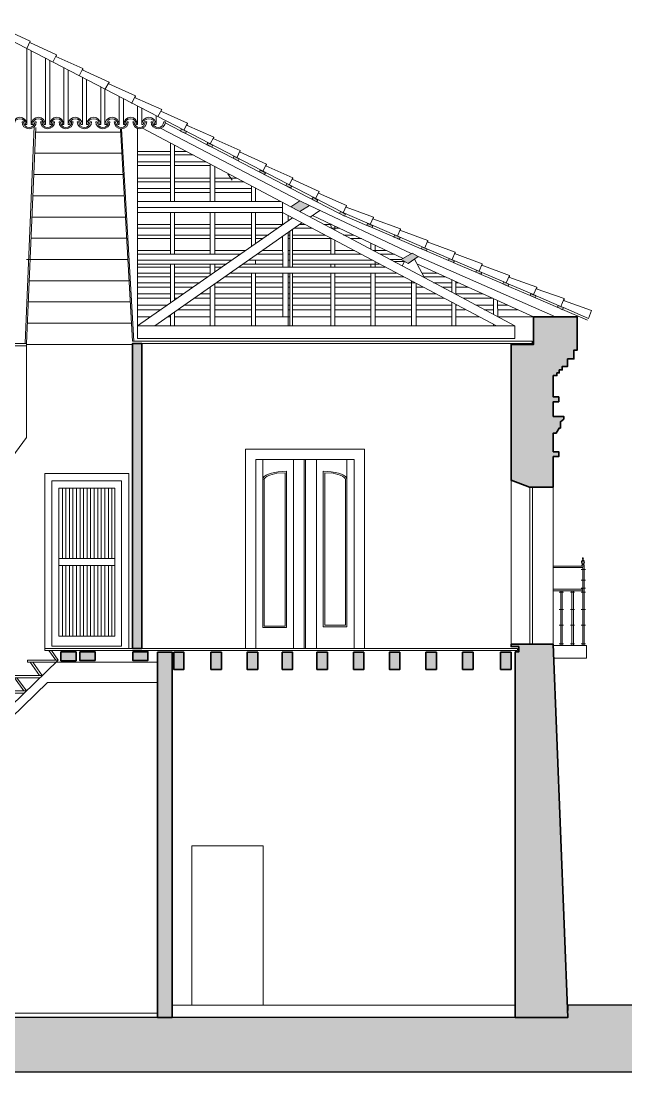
# Model space of a CAD drawing. Header units: millimetres. Extents: x 3253 to 31815, y -1228 to 14413.
# Drawn here: x 23883 to 31815, y -249 to 13386 of the extents above; entities that cross this region are included whole.
import ezdxf

# ---------------------------------------------------------------- set-up
doc = ezdxf.new("R2010")
doc.units = ezdxf.units.MM
for name, color, linetype, lineweight in [('A-ALV-___-___-EXI', 250, 'Continuous', 35), ('A-BAS-___-___-EXI', 250, 'Continuous', 25), ('A-COB-___-___-EXI', 250, 'Continuous', 13), ('A-ESC-___-___-EXI', 250, 'Continuous', 25), ('A-PIS-___-___-EXI', 250, 'Continuous', 25), ('A-POR-___-___-EXI', 250, 'Continuous', 25)]:
    doc.layers.add(name, color=color, linetype=linetype, lineweight=lineweight)

msp = doc.modelspace()

# ---------------------------------------------------------------- hatches: boundary and pattern name
at = {"layer": 'A-ALV-___-___-EXI'}
h = msp.add_hatch(color=11, dxfattribs=at)
h.paths.add_polyline_path([(25847, 460), (25847, 5196), (25657, 5196), (25657, 460)])
h.paths.add_polyline_path([(30984, 460), (30794, 5301), (30245, 5301), (30245, 5270), (30346, 5270), (30346, 5200), (30300, 5200), (30300, 460)])
h.paths.add_polyline_path([(5268, 2766), (5419, 2766), (5419, 2836), (5660, 2882), (5660, 5064), (5334, 5064), (5334, 5192), (5408, 5192), (5408, 6032), (5268, 6032)])
h.paths.add_polyline_path([(15596, 3131), (15849, 3131), (15849, 3267), (15814, 3267), (15814, 5103), (15635, 5103), (15635, 3267), (15596, 3267)])
h.paths.add_polyline_path([(15476, 5188), (15639, 5188), (15639, 9388), (15476, 9388), (15476, 6334)])
h.paths.add_polyline_path([(20399, 5196), (20648, 5196), (20648, 9384), (20399, 9384), (20399, 6334)])
h.paths.add_polyline_path([(25330, 5247), (25454, 5247), (25454, 9202), (25330, 9202), (25330, 6334)])
h.paths.add_polyline_path([(10988, 7226), (10988, 9443), (10848, 9443), (10848, 7226)])
h.paths.add_polyline_path([(30794, 7339), (30794, 7736), (30864, 7736), (30864, 7798), (30794, 7798), (30794, 8039), (30833, 8039), (30868, 8105), (30887, 8105), (30887, 8187), (30930, 8222), (30930, 8257), (30794, 8257), (30794, 8447), (30864, 8447), (30864, 8510), (30794, 8510), (30794, 8786), (30840, 8786), (30840, 8821), (30872, 8821), (30872, 8859), (30910, 8859), (30910, 8906), (30980, 8906), (30980, 9003), (31062, 9003), (31062, 9116), (31105, 9116), (31105, 9548), (30537, 9548), (30537, 9190), (30245, 9190), (30245, 7428), (30486, 7339)])
h.paths.add_polyline_path([(5478, 7339), (5839, 7440), (5839, 9015), (5540, 9015), (5540, 9544), (5068, 9544), (5027, 9532), (5023, 9544), (4960, 9544), (4960, 9116), (5003, 9116), (5003, 9003), (5085, 9003), (5085, 8906), (5151, 8906), (5151, 8859), (5190, 8859), (5190, 8821), (5225, 8821), (5225, 8786), (5268, 8786), (5268, 8509), (5202, 8509), (5202, 8447), (5268, 8447), (5268, 8257), (5132, 8257), (5132, 8222), (5174, 8187), (5174, 8105), (5198, 8105), (5233, 8039), (5268, 8039), (5268, 7798), (5202, 7798), (5202, 7736), (5268, 7736), (5268, 7339)])
h.paths.add_polyline_path([(23242, 9412), (23354, 9412), (23354, 11986), (23187, 11986), (23187, 9493), (23242, 9493)])
h.paths.add_polyline_path([(6897, 9591), (7033, 9591), (7029, 10228), (6948, 10186), (6897, 10298), (6897, 10186)])
h.paths.add_polyline_path([(7484, 9591), (7531, 9591), (7531, 10193), (7484, 10193)])
h.paths.add_polyline_path([(8188, 9591), (8188, 10711), (8072, 10711), (8072, 9591)])
h.paths.add_polyline_path([(11513, 11294), (11513, 12705), (11385, 12705), (11385, 11294)])
h.paths.add_polyline_path([(10245, 11298), (10385, 11298), (10385, 12037), (10245, 12037)])
at = {"layer": 'A-BAS-___-___-EXI', "true_color": 0xcb9898}
msp.add_hatch(color=253, dxfattribs=at).paths.add_polyline_path([(31815, -249), (31815, 619), (30981, 619), (30981, 549), (30984, 460), (5268, 460), (5268, 331), (3253, 331), (3253, -249), (24675, -249)])
at = {"layer": 'A-COB-___-___-EXI', "true_color": 0xc19a82}
h = msp.add_hatch(color=33, dxfattribs=at)
h.paths.add_polyline_path([(20037, 1377), (20111, 1377), (20111, 1502), (20037, 1502)])
h.paths.add_polyline_path([(20776, 1502), (20916, 1502), (20916, 1681), (20776, 1681)])
h.paths.add_polyline_path([(20037, 1517), (20111, 1517), (20111, 1642), (20037, 1642)])
h.paths.add_polyline_path([(15565, 4208), (15565, 4489), (15223, 4489), (15223, 4208)])
h.paths.add_polyline_path([(14756, 4811), (14982, 4811), (14982, 5002), (14756, 5002)])
h.paths.add_polyline_path([(13769, 4815), (13769, 5006), (13547, 5006), (13547, 4815)])
h.paths.add_polyline_path([(11754, 4815), (11976, 4815), (11976, 5006), (11754, 5006)])
h.paths.add_polyline_path([(14134, 4815), (14356, 4815), (14356, 5006), (14134, 5006)])
h.paths.add_polyline_path([(12975, 4815), (13197, 4815), (13197, 5006), (12975, 5006)])
h.paths.add_polyline_path([(12357, 4815), (12579, 4815), (12579, 5006), (12357, 5006)])
h.paths.add_polyline_path([(15569, 4815), (15569, 5006), (15347, 5006), (15347, 4815)])
h.paths.add_polyline_path([(27725, 4975), (27862, 4975), (27862, 5196), (27725, 5196)])
h.paths.add_polyline_path([(30245, 4975), (30245, 5196), (30109, 5196), (30109, 4975)])
h.paths.add_polyline_path([(29615, 4975), (29752, 4975), (29752, 5196), (29615, 5196)])
h.paths.add_polyline_path([(29141, 4975), (29277, 4975), (29277, 5196), (29141, 5196)])
h.paths.add_polyline_path([(28667, 4975), (28803, 4975), (28803, 5196), (28667, 5196)])
h.paths.add_polyline_path([(28200, 4975), (28336, 4975), (28336, 5196), (28200, 5196)])
h.paths.add_polyline_path([(25999, 4975), (25999, 5196), (25867, 5196), (25867, 4975)])
h.paths.add_polyline_path([(27274, 4975), (27410, 4975), (27410, 5196), (27274, 5196)])
h.paths.add_polyline_path([(26819, 4975), (26956, 4975), (26956, 5196), (26819, 5196)])
h.paths.add_polyline_path([(26349, 4975), (26485, 4975), (26485, 5196), (26349, 5196)])
h.paths.add_polyline_path([(24401, 5087), (24599, 5087), (24599, 5200), (24401, 5200)])
h.paths.add_polyline_path([(25532, 5091), (25532, 5204), (25334, 5204), (25334, 5091)])
h.paths.add_polyline_path([(24675, 5091), (24844, 5091), (24844, 5204), (24646, 5204), (24646, 5091)])
h.paths.add_polyline_path([(23176, 9237), (23428, 9237), (23428, 9377), (23176, 9377)])
h.paths.add_polyline_path([(15200, 9299), (15200, 9388), (15114, 9388), (15114, 9299)])
h.paths.add_polyline_path([(12878, 9299), (12878, 9388), (12792, 9388), (12792, 9299)])
h.paths.add_polyline_path([(13255, 9299), (13337, 9299), (13337, 9388), (13255, 9388)])
h.paths.add_polyline_path([(13706, 9299), (13792, 9299), (13792, 9388), (13706, 9388)])
h.paths.add_polyline_path([(12384, 9299), (12384, 9388), (12299, 9388), (12299, 9299)])
h.paths.add_polyline_path([(11929, 9299), (11929, 9388), (11848, 9388), (11848, 9299)])
h.paths.add_polyline_path([(14745, 9299), (14745, 9388), (14663, 9388), (14663, 9299)])
h.paths.add_polyline_path([(11466, 9299), (11466, 9388), (11385, 9388), (11385, 9299)])
h.paths.add_polyline_path([(14286, 9299), (14286, 9388), (14200, 9388), (14200, 9299)])
h.paths.add_polyline_path([(8060, 9334), (8188, 9334), (8188, 9482), (8060, 9482)])
h.paths.add_polyline_path([(5828, 9334), (5828, 9478), (5633, 9478), (5633, 9334)])
h.paths.add_polyline_path([(6380, 9334), (6574, 9334), (6574, 9478), (6380, 9478)])
h.paths.add_polyline_path([(10016, 9334), (10016, 9435), (9821, 9435), (9821, 9334)])
h.paths.add_polyline_path([(7344, 9334), (7539, 9334), (7539, 9478), (7344, 9478)])
h.paths.add_polyline_path([(9195, 9334), (9195, 9435), (9001, 9435), (9001, 9334)])
h.paths.add_polyline_path([(10366, 9338), (10366, 9443), (10241, 9443), (10241, 9338)])
h.paths.add_polyline_path([(5027, 9532), (5097, 9552), (5089, 9575), (5019, 9556)])
h.paths.add_polyline_path([(5392, 9633), (5458, 9665), (5447, 9692), (5380, 9661)])
h.paths.add_polyline_path([(30914, 9641), (30926, 9668), (30856, 9696), (30848, 9672)])
h.paths.add_polyline_path([(30560, 9793), (30572, 9820), (30502, 9847), (30494, 9824)])
h.paths.add_polyline_path([(5738, 9804), (5804, 9836), (5793, 9863), (5727, 9828)])
h.paths.add_polyline_path([(30207, 9948), (30218, 9972), (30152, 10003), (30140, 9976)])
h.paths.add_polyline_path([(6084, 9972), (6150, 10003), (6139, 10030), (6073, 9995)])
h.paths.add_polyline_path([(29853, 10100), (29864, 10123), (29798, 10155), (29787, 10127)])
h.paths.add_polyline_path([(6430, 10139), (6497, 10174), (6485, 10197), (6419, 10166)])
h.paths.add_polyline_path([(6948, 10186), (7029, 10228), (6975, 10337), (6897, 10298)])
h.paths.add_polyline_path([(28908, 10240), (29040, 10333), (28962, 10376), (28818, 10291)])
h.paths.add_polyline_path([(29499, 10252), (29510, 10275), (29444, 10306), (29433, 10279)])
h.paths.add_polyline_path([(29149, 10403), (29157, 10427), (29090, 10458), (29079, 10431), (29116, 10416)])
h.paths.add_polyline_path([(7103, 10477), (7165, 10512), (7154, 10536), (7088, 10504)])
h.paths.add_polyline_path([(28795, 10555), (28807, 10578), (28737, 10610), (28725, 10582)])
h.paths.add_polyline_path([(7418, 10644), (7484, 10676), (7469, 10703), (7406, 10668)])
h.paths.add_polyline_path([(28441, 10707), (28453, 10730), (28383, 10761), (28375, 10734)])
h.paths.add_polyline_path([(8188, 10711), (8188, 10839), (8072, 10839), (8072, 10711)])
h.paths.add_polyline_path([(7756, 10823), (7823, 10858), (7811, 10882), (7745, 10847)])
h.paths.add_polyline_path([(8196, 10843), (8289, 10891), (8235, 10998), (8138, 10952)])
h.paths.add_polyline_path([(28083, 10854), (28095, 10882), (28033, 10913), (28017, 10889)])
h.paths.add_polyline_path([(27504, 10913), (27628, 10994), (27504, 11053), (27386, 10976)])
h.paths.add_polyline_path([(8099, 11002), (8165, 11037), (8149, 11061), (8087, 11026)])
h.paths.add_polyline_path([(27725, 11041), (27737, 11064), (27675, 11099), (27659, 11076)])
h.paths.add_polyline_path([(8437, 11189), (8499, 11228), (8484, 11251), (8421, 11212)])
h.paths.add_polyline_path([(27383, 11220), (27399, 11243), (27333, 11278), (27321, 11251)])
h.paths.add_polyline_path([(12128, 11317), (12128, 11426), (12019, 11426), (12019, 11317)])
h.paths.add_polyline_path([(14838, 11317), (14838, 11426), (14725, 11426), (14725, 11317)])
h.paths.add_polyline_path([(8768, 11383), (8830, 11418), (8818, 11446), (8752, 11407)])
h.paths.add_polyline_path([(27045, 11395), (27057, 11418), (26990, 11453), (26979, 11430)])
h.paths.add_polyline_path([(26703, 11574), (26714, 11597), (26648, 11632), (26637, 11605)])
h.paths.add_polyline_path([(9098, 11578), (9164, 11613), (9149, 11636), (9086, 11601)])
h.paths.add_polyline_path([(26361, 11749), (26372, 11776), (26310, 11807), (26294, 11784)])
h.paths.add_polyline_path([(9433, 11768), (9495, 11807), (9483, 11831), (9417, 11792)])
h.paths.add_polyline_path([(10025, 11895), (10121, 11947), (10063, 12056), (9969, 12006)])
h.paths.add_polyline_path([(26018, 11928), (26034, 11951), (25968, 11986), (25952, 11959)])
h.paths.add_polyline_path([(9763, 11963), (9829, 11998), (9814, 12021), (9751, 11986)])
h.paths.add_polyline_path([(10098, 12157), (10160, 12192), (10148, 12219), (10082, 12181)])
h.paths.add_polyline_path([(10417, 12363), (10479, 12406), (10463, 12429), (10401, 12387)])
h.paths.add_polyline_path([(10739, 12573), (10801, 12612), (10786, 12636), (10724, 12597)])
h.paths.add_polyline_path([(11062, 12787), (11124, 12826), (11109, 12849), (11046, 12811)])
h.paths.add_polyline_path([(11381, 12997), (11443, 13036), (11428, 13059), (11369, 13021)])

# ---------------------------------------------------------------- linework, layer by layer
at = {"layer": 'A-ALV-___-___-EXI', "color": 18, "lineweight": 9}
msp.add_line((30518, 9233), (30518, 9202), dxfattribs=at)
at = {"layer": 'A-ALV-___-___-EXI'}
for points in [[(30486, 7339), (30794, 7339), (30794, 7736), (30864, 7736), (30864, 7798), (30794, 7798), (30794, 8039), (30833, 8039), (30868, 8105), (30887, 8105), (30887, 8187), (30930, 8222), (30930, 8257), (30794, 8257), (30794, 8447), (30864, 8447), (30864, 8510), (30794, 8510), (30794, 8786), (30840, 8786), (30840, 8821), (30872, 8821), (30872, 8859), (30910, 8859), (30910, 8906), (30980, 8906), (30980, 9003), (31062, 9003), (31062, 9116), (31105, 9116), (31105, 9548), (30537, 9548), (30537, 9190), (30245, 9190), (30245, 7428)], [(25330, 5247), (25454, 5247), (25454, 9202), (25330, 9202)], [(24401, 5200), (24401, 5087), (24599, 5087), (24599, 5200)], [(24646, 5204), (24646, 5091), (24844, 5091), (24844, 5204)], [(25334, 5204), (25334, 5091), (25532, 5091), (25532, 5204)], [(25657, 5196), (25657, 460), (25847, 460), (25847, 5196)], [(25867, 5196), (25867, 4975), (25999, 4975), (25999, 5196)], [(26349, 5196), (26349, 4975), (26485, 4975), (26485, 5196)], [(26956, 5196), (26819, 5196), (26819, 4975), (26956, 4975)], [(27274, 5196), (27274, 4975), (27410, 4975), (27410, 5196)], [(27862, 4975), (27862, 5196), (27725, 5196), (27725, 4975)], [(28336, 5196), (28200, 5196), (28200, 4975), (28336, 4975)], [(28803, 5196), (28667, 5196), (28667, 4975), (28803, 4975)], [(29277, 5196), (29141, 5196), (29141, 4975), (29277, 4975)], [(29752, 5196), (29615, 5196), (29615, 4975), (29752, 4975)], [(30245, 5196), (30109, 5196), (30109, 4975), (30245, 4975)], [(30300, 460), (30984, 460), (30794, 5301), (30245, 5301), (30245, 5270), (30346, 5270), (30346, 5200), (30300, 5200)]]:
    msp.add_lwpolyline(points, close=True, dxfattribs=at)
at = {"layer": 'A-BAS-___-___-EXI'}
msp.add_line((3253, -249), (31815, -249), dxfattribs=at)
msp.add_lwpolyline([(31815, 619), (30981, 619), (30981, 549)], dxfattribs=at)
at = {"layer": 'A-COB-___-___-EXI', "color": 18, "lineweight": 9}
for p, q in [((24004, 13125), (23654, 13285)), ((24346, 12947), (24296, 12853)), ((24688, 12772), (24638, 12674)), ((27333, 11278), (25661, 12146)), ((25754, 12064), (25953, 11960)), ((26046, 12060), (25999, 11971)), ((29475, 9867), (25462, 11994)), ((25996, 11938), (26332, 11764)), ((26388, 11881), (26341, 11792)), ((25824, 11045), (25824, 11803)), ((25878, 11045), (25878, 11776)), ((26361, 11749), (26637, 11606)), ((25824, 11694), (25396, 11694)), ((25824, 11648), (25396, 11648)), ((26030, 11694), (25878, 11694)), ((26119, 11648), (25878, 11648)), ((26658, 11595), (27717, 11046)), ((26730, 11706), (26684, 11613)), ((25824, 11558), (25396, 11558)), ((25824, 11512), (25396, 11512)), ((26287, 11558), (25878, 11558)), ((26341, 11512), (25878, 11512)), ((26341, 11045), (26341, 11527)), ((26399, 11045), (26399, 11500)), ((27072, 11527), (27022, 11438)), ((27414, 11352), (27060, 11508)), ((25824, 11348), (25396, 11348)), ((26341, 11348), (25878, 11348)), ((26687, 11348), (26399, 11348)), ((26567, 11403), (26625, 11321)), ((26660, 11356), (26668, 11348)), ((27753, 11173), (27403, 11333)), ((25824, 11298), (25396, 11298)), ((25824, 11212), (25396, 11212)), ((26341, 11298), (25878, 11298)), ((26341, 11212), (25878, 11212)), ((26777, 11298), (26399, 11298)), ((26874, 11212), (26399, 11212)), ((26874, 11045), (26874, 11247)), ((26928, 11045), (26928, 11216)), ((25824, 11162), (25396, 11162)), ((27251, 11045), (25396, 11045)), ((26341, 11162), (25878, 11162)), ((26874, 11162), (26399, 11162)), ((27490, 11043), (27488, 11045)), ((27278, 10967), (25396, 10967)), ((27278, 11029), (27278, 10738)), ((27531, 10928), (27531, 10931)), ((27628, 10994), (28947, 10368)), ((27636, 10843), (27764, 10928)), ((27725, 11041), (28017, 10890)), ((25824, 10361), (25824, 10901)), ((25878, 10361), (25878, 10901)), ((26341, 10361), (26341, 10901)), ((26399, 10361), (26399, 10901)), ((26874, 10458), (26874, 10901)), ((26928, 10497), (26928, 10901)), ((27352, 10788), (27352, 10862)), ((27667, 10862), (28845, 10306)), ((28085, 10859), (28375, 10734)), ((28461, 10843), (28418, 10746)), ((25824, 10746), (25396, 10746)), ((25824, 10699), (25396, 10699)), ((25622, 9431), (27531, 10769)), ((26341, 10746), (25878, 10746)), ((26341, 10699), (25878, 10699)), ((26874, 10746), (26399, 10746)), ((26874, 10699), (26399, 10699)), ((27290, 10746), (26928, 10746)), ((27220, 10699), (26928, 10699)), ((27352, 10193), (27352, 10641)), ((27372, 10193), (27372, 10652)), ((27407, 10193), (27407, 10679)), ((27663, 10699), (27434, 10699)), ((27574, 10746), (27504, 10746)), ((27916, 10746), (27815, 10746)), ((27959, 10672), (27959, 10726)), ((28391, 10727), (28725, 10584)), ((28810, 10691), (28772, 10594)), ((25824, 10609), (25396, 10609)), ((25824, 10563), (25396, 10563)), ((26341, 10609), (25878, 10609)), ((26341, 10563), (25878, 10563)), ((26874, 10609), (26399, 10609)), ((26874, 10563), (26399, 10563)), ((27096, 10609), (26928, 10609)), ((27026, 10563), (26928, 10563)), ((27278, 10590), (27282, 10193)), ((27372, 10609), (27352, 10609)), ((27372, 10563), (27352, 10563)), ((27827, 10609), (27407, 10609)), ((27920, 10563), (27407, 10563)), ((27904, 10361), (27904, 10571)), ((27959, 10361), (27959, 10539)), ((28200, 10609), (28072, 10609)), ((28305, 10563), (28165, 10563)), ((28425, 10423), (28425, 10505)), ((28766, 10566), (29079, 10432)), ((29164, 10539), (29125, 10442)), ((25824, 10407), (25396, 10407)), ((26341, 10407), (25878, 10407)), ((26804, 10407), (26399, 10407)), ((27282, 10407), (27018, 10407)), ((27372, 10407), (27352, 10407)), ((27904, 10407), (27407, 10407)), ((28212, 10407), (27959, 10407)), ((28628, 10407), (28457, 10407)), ((28480, 10396), (28480, 10477)), ((29113, 10417), (29433, 10280)), ((29518, 10364), (29518, 10388)), ((26734, 10361), (25396, 10361)), ((26621, 10283), (25396, 10283)), ((26551, 10232), (25396, 10232)), ((25824, 9727), (25824, 10232)), ((25878, 9766), (25878, 10232)), ((26341, 10088), (26341, 10232)), ((26399, 10127), (26399, 10232)), ((27282, 10232), (26769, 10232)), ((27282, 10283), (26839, 10283)), ((26928, 10232), (26928, 10283)), ((27282, 10361), (26952, 10361)), ((27372, 10361), (27352, 10361)), ((27372, 10283), (27352, 10283)), ((28301, 10361), (27407, 10361)), ((28449, 10283), (27407, 10283)), ((28538, 10232), (27407, 10232)), ((27904, 10193), (27904, 10232)), ((27959, 10193), (27959, 10232)), ((28425, 10283), (28425, 10294)), ((28425, 10193), (28425, 10232)), ((28480, 10193), (28480, 10263)), ((28733, 10361), (28546, 10361)), ((28818, 10291), (28674, 10291)), ((28859, 10267), (28721, 10267)), ((28830, 10209), (28861, 10267)), ((28990, 10298), (29122, 10053)), ((29040, 10333), (30821, 9548)), ((29798, 10153), (29462, 10298)), ((29493, 10254), (29787, 10128)), ((29872, 10236), (29830, 10140)), ((25824, 10193), (25396, 10193)), ((25824, 10116), (25396, 10116)), ((26341, 10193), (25878, 10193)), ((26341, 10116), (25878, 10116)), ((26497, 10193), (26399, 10193)), ((28760, 10116), (26605, 10116)), ((28612, 10193), (26714, 10193)), ((26874, 9431), (26874, 10116)), ((26928, 9431), (26928, 10116)), ((27282, 10116), (27282, 9548)), ((27352, 9431), (27352, 10116)), ((27372, 9431), (27372, 10116)), ((27407, 9431), (27407, 10116)), ((27904, 9431), (27904, 10116)), ((27959, 9431), (27959, 10116)), ((28425, 9431), (28425, 10116)), ((28480, 9431), (28480, 10116)), ((29285, 10116), (29087, 10116)), ((29829, 10110), (30141, 9976)), ((30151, 10001), (29834, 10138)), ((30226, 10084), (29864, 10217)), ((25824, 10069), (25396, 10069)), ((25824, 9991), (25396, 9991)), ((26314, 10069), (25878, 10069)), ((26205, 9991), (25878, 9991)), ((26399, 9431), (26399, 9972)), ((26874, 9991), (26427, 9991)), ((26874, 10069), (26536, 10069)), ((27282, 10069), (26928, 10069)), ((27282, 9991), (26928, 9991)), ((27372, 10069), (27352, 10069)), ((27372, 9991), (27352, 9991)), ((27904, 10069), (27407, 10069)), ((27904, 9991), (27407, 9991)), ((28425, 10069), (27959, 10069)), ((28425, 9991), (27959, 9991)), ((28849, 10069), (28480, 10069)), ((28997, 9991), (28480, 9991)), ((28954, 9431), (28954, 10011)), ((29013, 9431), (29013, 9983)), ((29394, 10069), (29114, 10069)), ((29475, 9991), (29238, 9991)), ((29530, 9836), (29530, 10007)), ((29565, 9991), (29530, 9991)), ((30165, 9965), (30494, 9824)), ((30565, 9823), (30206, 9977)), ((25824, 9933), (25396, 9933)), ((25824, 9847), (25396, 9847)), ((26119, 9933), (25878, 9933)), ((25995, 9847), (25878, 9847)), ((26341, 9847), (26217, 9847)), ((26874, 9933), (26399, 9933)), ((26874, 9847), (26399, 9847)), ((27282, 9933), (26928, 9933)), ((27282, 9847), (26928, 9847)), ((27372, 9933), (27352, 9933)), ((27372, 9847), (27352, 9847)), ((27904, 9933), (27407, 9933)), ((27904, 9847), (27407, 9847)), ((28425, 9933), (27959, 9933)), ((28425, 9847), (27959, 9847)), ((28954, 9933), (28480, 9933)), ((28954, 9847), (28480, 9847)), ((29106, 9933), (29013, 9933)), ((29269, 9847), (29013, 9847)), ((29475, 9933), (29347, 9933)), ((29689, 9933), (29530, 9933)), ((29884, 9847), (29530, 9847)), ((30580, 9933), (30537, 9836)), ((30934, 9785), (30572, 9913)), ((30901, 9678), (30572, 9820)), ((25824, 9789), (25396, 9789)), ((25785, 9699), (25396, 9699)), ((25913, 9789), (25878, 9789)), ((26341, 9699), (26010, 9699)), ((26341, 9789), (26135, 9789)), ((26874, 9789), (26399, 9789)), ((26874, 9699), (26399, 9699)), ((27282, 9789), (26928, 9789)), ((27282, 9699), (26928, 9699)), ((27372, 9789), (27352, 9789)), ((27372, 9699), (27352, 9699)), ((27904, 9789), (27407, 9789)), ((27904, 9699), (27407, 9699)), ((28425, 9789), (27959, 9789)), ((28425, 9699), (27959, 9699)), ((28954, 9789), (28480, 9789)), ((28954, 9699), (28480, 9699)), ((29378, 9789), (29013, 9789)), ((29475, 9699), (29013, 9699)), ((29475, 9431), (29475, 9738)), ((29530, 9431), (29530, 9707)), ((29542, 9699), (29530, 9699)), ((30008, 9789), (29623, 9789)), ((30016, 9700), (29787, 9700)), ((30016, 9579), (30016, 9785)), ((30203, 9699), (30070, 9699)), ((30561, 9795), (30851, 9671)), ((25703, 9641), (25396, 9641)), ((25563, 9548), (25396, 9548)), ((25824, 9548), (25789, 9548)), ((25824, 9431), (25824, 9571)), ((25878, 9431), (25878, 9610)), ((26341, 9548), (25878, 9548)), ((26341, 9641), (25929, 9641)), ((26874, 9641), (26399, 9641)), ((26874, 9548), (26399, 9548)), ((27282, 9641), (26928, 9641)), ((27372, 9548), (26928, 9548)), ((27372, 9641), (27352, 9641)), ((27904, 9641), (27407, 9641)), ((27904, 9548), (27407, 9548)), ((28425, 9641), (27959, 9641)), ((28425, 9548), (27959, 9548)), ((28954, 9641), (28480, 9641)), ((28954, 9548), (28480, 9548)), ((29475, 9641), (29013, 9641)), ((29475, 9548), (29013, 9548)), ((29650, 9641), (29530, 9641)), ((29833, 9548), (29530, 9548)), ((30016, 9641), (29895, 9641)), ((30331, 9641), (30070, 9641)), ((30915, 9643), (31237, 9505)), ((30016, 9431), (30016, 9451)), ((25454, 9202), (30518, 9202))]:
    msp.add_line(p, q, dxfattribs=at)
at = {"layer": 'A-COB-___-___-EXI', "color": 18, "lineweight": 9, "flags": 128}
for points in [[(23273, 13386), (25660, 12146), (25711, 12239), (25357, 12394)], [(23778, 13122), (23778, 12044), (23786, 12079), (23806, 12110), (23833, 12130), (23868, 12138), (23903, 12130), (23934, 12110), (23953, 12079), (23961, 12044), (23961, 13028), (24004, 13125), (23996, 13106), (24346, 12947), (24342, 12923)], [(24202, 12904), (24202, 12044), (24194, 12079), (24175, 12110), (24144, 12130), (24109, 12138), (24074, 12130), (24043, 12110), (24023, 12079), (24016, 12044), (24016, 12997)], [(24439, 12779), (24439, 12044), (24432, 12079), (24412, 12110), (24381, 12130), (24346, 12138), (24311, 12130), (24284, 12110), (24264, 12079), (24257, 12044), (24257, 12873)], [(24334, 12927), (24688, 12772), (24684, 12748)], [(24681, 12655), (24681, 12044), (24673, 12079), (24653, 12110), (24622, 12130), (24587, 12138), (24552, 12130), (24521, 12110), (24502, 12079), (24494, 12044), (24494, 12748)], [(25369, 12414), (25023, 12569), (25027, 12593), (24677, 12752)], [(24918, 12530), (24918, 12044), (24910, 12079), (24891, 12110), (24863, 12130), (24828, 12138), (24789, 12130), (24762, 12110), (24743, 12079), (24735, 12044), (24735, 12624)], [(25027, 12593), (24972, 12499), (24972, 12044), (24980, 12079), (24999, 12110), (25031, 12130), (25066, 12138), (25101, 12130), (25132, 12110), (25151, 12079), (25159, 12044), (25159, 12406)], [(25365, 12391), (25369, 12414), (25318, 12317)], [(25213, 12375), (25213, 12044), (25221, 12079), (25240, 12110), (25272, 12130), (25307, 12138), (25342, 12130), (25369, 12110), (25388, 12079), (25396, 12044), (25396, 12282)], [(25454, 12254), (25454, 12044), (25458, 12079), (25478, 12110), (25509, 12130), (25544, 12138), (25579, 12130), (25610, 12110), (25629, 12079), (25637, 12044), (25637, 12157)], [(26042, 12037), (26046, 12060), (25699, 12215)], [(23961, 12044), (23942, 12044), (23938, 12075), (23922, 12099), (23899, 12114), (23868, 12118), (23841, 12114), (23817, 12099), (23802, 12075), (23794, 12044), (23778, 12044), (23794, 12044)], [(24082, 12079), (24074, 12044), (24055, 12013), (24023, 11994), (23988, 11986), (23953, 11994), (23922, 12013), (23903, 12044), (23899, 12079), (23914, 12079), (23922, 12052), (23938, 12025), (23961, 12009), (23988, 12006), (24016, 12009), (24043, 12025), (24058, 12052), (24062, 12079), (24082, 12079)], [(24202, 12044), (24183, 12044), (24175, 12075), (24159, 12099), (24136, 12114), (24109, 12118), (24082, 12114), (24058, 12099), (24039, 12075), (24035, 12044), (24016, 12044), (24035, 12044)], [(24319, 12079), (24315, 12044), (24292, 12013), (24264, 11994), (24229, 11986), (24194, 11994), (24163, 12013), (24144, 12044), (24136, 12079), (24156, 12079), (24160, 12052), (24175, 12025), (24198, 12009), (24229, 12006), (24257, 12009), (24280, 12025), (24296, 12052), (24303, 12079), (24319, 12079)], [(24439, 12044), (24420, 12044), (24416, 12075), (24401, 12099), (24377, 12114), (24346, 12118), (24319, 12114), (24296, 12099), (24280, 12075), (24276, 12044), (24257, 12044), (24276, 12044)], [(24560, 12079), (24552, 12044), (24533, 12013), (24502, 11994), (24467, 11986), (24432, 11994), (24404, 12013), (24381, 12044), (24377, 12079), (24393, 12079), (24401, 12052), (24416, 12025), (24439, 12009), (24467, 12006), (24494, 12009), (24521, 12025), (24537, 12052), (24541, 12079), (24560, 12079)], [(24681, 12044), (24661, 12044), (24653, 12075), (24638, 12099), (24615, 12114), (24587, 12118), (24560, 12114), (24537, 12099), (24521, 12075), (24513, 12044), (24494, 12044), (24513, 12044)], [(24797, 12079), (24793, 12044), (24770, 12013), (24743, 11994), (24708, 11986), (24673, 11994), (24642, 12013), (24622, 12044), (24614, 12079), (24634, 12079), (24638, 12052), (24653, 12025), (24680, 12009), (24708, 12006), (24735, 12009), (24758, 12025), (24774, 12052), (24782, 12079), (24797, 12079)], [(24918, 12044), (24898, 12044), (24894, 12075), (24879, 12099), (24856, 12114), (24828, 12118), (24797, 12114), (24774, 12099), (24758, 12075), (24754, 12044), (24735, 12044), (24754, 12044)], [(25038, 12079), (25031, 12044), (25011, 12013), (24980, 11994), (24945, 11986), (24910, 11994), (24883, 12013), (24860, 12044), (24856, 12079), (24871, 12079), (24879, 12052), (24894, 12025), (24918, 12009), (24945, 12006), (24976, 12009), (24999, 12025), (25015, 12052), (25019, 12079), (25038, 12079)], [(25159, 12044), (25139, 12044), (25136, 12075), (25116, 12099), (25093, 12114), (25066, 12118), (25038, 12114), (25015, 12099), (25000, 12075), (24992, 12044), (24972, 12044), (24992, 12044)], [(25276, 12079), (25272, 12044), (25252, 12013), (25221, 11994), (25186, 11986), (25151, 11994), (25120, 12013), (25101, 12044), (25093, 12079), (25112, 12079), (25116, 12052), (25132, 12025), (25159, 12009), (25186, 12006), (25213, 12009), (25237, 12025), (25252, 12052), (25260, 12079), (25276, 12079)], [(25396, 12044), (25381, 12044), (25373, 12075), (25357, 12099), (25334, 12114), (25307, 12118), (25275, 12114), (25252, 12099), (25237, 12075), (25233, 12044), (25213, 12044), (25233, 12044)], [(25517, 12079), (25509, 12044), (25489, 12013), (25458, 11994), (25423, 11986), (25388, 11994), (25361, 12013), (25342, 12044), (25334, 12079), (25349, 12079), (25357, 12052), (25373, 12025), (25396, 12009), (25423, 12006), (25454, 12009), (25478, 12025), (25493, 12052), (25497, 12079), (25517, 12079)], [(25637, 12044), (25618, 12044), (25614, 12075), (25598, 12099), (25571, 12114), (25544, 12118), (25517, 12114), (25493, 12099), (25478, 12075), (25470, 12044), (25454, 12044), (25470, 12044)], [(25758, 12079), (25750, 12044), (25731, 12013), (25699, 11994), (25664, 11986), (25629, 11994), (25598, 12013), (25579, 12044), (25571, 12079), (25591, 12079), (25594, 12052), (25614, 12025), (25637, 12009), (25664, 12006), (25692, 12009), (25715, 12025), (25730, 12052), (25738, 12079), (25758, 12079)], [(26034, 12037), (26388, 11881), (26384, 11858)], [(25396, 11990), (25396, 9268), (30296, 9268), (30296, 9431), (25396, 9431), (27410, 10831), (27407, 10835)], [(25696, 11994), (27504, 11053), (27519, 11046)], [(26376, 11862), (26730, 11706), (26726, 11683)], [(27068, 11504), (27072, 11527), (26718, 11687)], [(27410, 11329), (27414, 11352), (27365, 11261)], [(29444, 10306), (28052, 10905), (27344, 11273)], [(28110, 10991), (27745, 11154), (27753, 11173), (27706, 11084)], [(28457, 10819), (28460, 10843), (28103, 10971), (28111, 10991), (28064, 10897)], [(30055, 9431), (27278, 10901), (25396, 10901)], [(28810, 10668), (28811, 10691), (28449, 10819)], [(28017, 10699), (27908, 10699), (27904, 10753)], [(29164, 10516), (29164, 10539), (28803, 10672)], [(29479, 10291), (29518, 10388), (29157, 10520)], [(29510, 10368), (29872, 10236), (29872, 10213)], [(29024, 10236), (30537, 9548), (30074, 9548), (30070, 9762)], [(30296, 9431), (29475, 9867), (29475, 10030)], [(30226, 10061), (30226, 10084), (30184, 9988)], [(30580, 9909), (30580, 9933), (30218, 10065)], [(26341, 9431), (26341, 9933), (26341, 9937)], [(30934, 9758), (30934, 9785), (30891, 9684)], [(30926, 9762), (31288, 9629), (31249, 9528), (30926, 9668)]]:
    msp.add_lwpolyline(points, dxfattribs=at)
at = {"layer": 'A-COB-___-___-EXI'}
for points in [[(25952, 11959), (26018, 11928), (26034, 11951), (25968, 11986)], [(26294, 11784), (26361, 11749), (26372, 11776), (26310, 11807)], [(26637, 11605), (26703, 11574), (26714, 11597), (26648, 11632)], [(26979, 11430), (27045, 11395), (27057, 11418), (26990, 11453)], [(27321, 11251), (27383, 11220), (27399, 11243), (27333, 11278)], [(27504, 11053), (27386, 10976), (27504, 10913), (27628, 10994)], [(27659, 11076), (27725, 11041), (27737, 11064), (27675, 11099)], [(28017, 10889), (28083, 10854), (28095, 10882), (28033, 10913)], [(28383, 10761), (28375, 10734), (28441, 10707), (28453, 10730)], [(28737, 10610), (28725, 10582), (28795, 10555), (28807, 10578)], [(28962, 10376), (28818, 10291), (28908, 10240), (29040, 10333)], [(29157, 10427), (29090, 10458), (29079, 10431), (29149, 10403)], [(29510, 10275), (29444, 10306), (29433, 10279), (29499, 10252)], [(29864, 10123), (29798, 10155), (29787, 10127), (29853, 10100)], [(30218, 9972), (30152, 10003), (30140, 9976), (30207, 9948)], [(30572, 9820), (30502, 9847), (30494, 9824), (30560, 9793)], [(30926, 9668), (30856, 9696), (30848, 9672), (30914, 9641)]]:
    msp.add_lwpolyline(points, close=True, dxfattribs=at)
at = {"layer": 'A-ESC-___-___-EXI', "color": 18, "lineweight": 9}
for p, q in [((23938, 9206), (24054, 12021)), ((23953, 9202), (24074, 12005)), ((24070, 11943), (25174, 11943)), ((25346, 9233), (25190, 11986)), ((24058, 11671), (25190, 11671)), ((24047, 11395), (25205, 11395)), ((24035, 11119), (25221, 11119)), ((24023, 10843), (25237, 10843)), ((24012, 10567), (25252, 10567)), ((23953, 10291), (25268, 10291)), ((23988, 10014), (25283, 10014)), ((23977, 9742), (25299, 9742)), ((23965, 9466), (25314, 9466)), ((23953, 9190), (25330, 9190)), ((24191, 5247), (24587, 5247)), ((24334, 5095), (24245, 5220)), ((24124, 4897), (24004, 5068)), ((23918, 4695), (23798, 4866))]:
    msp.add_line(p, q, dxfattribs=at)
at = {"layer": 'A-ESC-___-___-EXI', "color": 18, "lineweight": 9, "flags": 128}
for points in [[(25174, 11986), (25330, 9233), (30518, 9233)], [(23953, 9174), (23646, 9174), (23646, 9202), (23953, 9202), (23953, 9175), (23953, 7981), (21624, 4811), (21624, 4722)], [(20846, 1681), (24366, 5095), (24280, 5220)], [(24039, 5068), (24159, 4897), (23763, 4897), (23763, 4866), (24132, 4866)], [(24366, 5095), (23969, 5095), (23969, 5068), (24338, 5068), (25657, 5068)], [(20916, 1591), (24226, 4803), (25657, 4803)], [(23829, 4866), (23953, 4695), (23553, 4695), (23553, 4667), (23922, 4667)]]:
    msp.add_lwpolyline(points, dxfattribs=at)
at = {"layer": 'A-PIS-___-___-EXI', "color": 18, "lineweight": 9}
for p, q in [((25454, 5247), (30331, 5247)), ((25847, 619), (30300, 619))]:
    msp.add_line(p, q, dxfattribs=at)
at = {"layer": 'A-PIS-___-___-EXI'}
msp.add_line((30300, 460), (25847, 460), dxfattribs=at)
at = {"layer": 'A-PIS-___-___-EXI', "color": 18, "lineweight": 9, "flags": 128}
for points in [[(30331, 5247), (30331, 5220), (24191, 5220), (24191, 5247), (25330, 5247)], [(5268, 460), (5268, 514), (25657, 514)]]:
    msp.add_lwpolyline(points, dxfattribs=at)
at = {"layer": 'A-PIS-___-___-EXI'}
msp.add_lwpolyline([(25657, 460), (5268, 460), (5268, 331), (3253, 331)], dxfattribs=at)
at = {"layer": 'A-POR-___-___-EXI', "color": 18, "lineweight": 9}
for p, q in [((27422, 7697), (27422, 5247)), ((27558, 7697), (27558, 5247)), ((27578, 7697), (27578, 5247)), ((27718, 7697), (27718, 5247)), ((30245, 5301), (30245, 7428)), ((24420, 6413), (24420, 7327)), ((24467, 6413), (24467, 7327)), ((24513, 6413), (24513, 7327)), ((24556, 6413), (24556, 7327)), ((24603, 6413), (24603, 7327)), ((24650, 6413), (24650, 7327)), ((24696, 6413), (24696, 7327)), ((24743, 6413), (24743, 7327)), ((24786, 6413), (24786, 7327)), ((24832, 6413), (24832, 7327)), ((24879, 6413), (24879, 7327)), ((24926, 6413), (24926, 7327)), ((24972, 6413), (24972, 7327)), ((25019, 6413), (25019, 7327)), ((25062, 6413), (25062, 7327)), ((30487, 7339), (30487, 5301)), ((30525, 7339), (30525, 5301)), ((30794, 5301), (30794, 7339)), ((24373, 6413), (25101, 6413)), ((24373, 6320), (25101, 6320)), ((24420, 5406), (24420, 6320)), ((24467, 5406), (24467, 6320)), ((24513, 5406), (24513, 6320)), ((24556, 5406), (24556, 6320)), ((24603, 5406), (24603, 6320)), ((24650, 5406), (24650, 6320)), ((24696, 5406), (24696, 6320)), ((24743, 5406), (24743, 6320)), ((24786, 5406), (24786, 6320)), ((24832, 5406), (24832, 6320)), ((24879, 5406), (24879, 6320)), ((24926, 5406), (24926, 6320)), ((24972, 5406), (24972, 6320)), ((25019, 5406), (25019, 6320)), ((25062, 5406), (25062, 6320)), ((31159, 6371), (31159, 6367)), ((31155, 6270), (31210, 6270)), ((30794, 6013), (31175, 6013)), ((31155, 6130), (31210, 6130)), ((31155, 6028), (31210, 6028)), ((30794, 5993), (31175, 5993)), ((30871, 5974), (30926, 5974)), ((30891, 5286), (30891, 5993)), ((30907, 5286), (30907, 5993)), ((31015, 5974), (31070, 5974)), ((31035, 5286), (31035, 5993)), ((31054, 5286), (31054, 5993)), ((31155, 5974), (31210, 5974)), ((30871, 5752), (30926, 5752)), ((31015, 5752), (31070, 5752)), ((31155, 5752), (31210, 5752)), ((30871, 5550), (30926, 5550)), ((31015, 5550), (31070, 5550)), ((31155, 5550), (31210, 5550)), ((31225, 5286), (30794, 5286)), ((30926, 5305), (30871, 5305)), ((31070, 5305), (31015, 5305)), ((31210, 5305), (31155, 5305))]:
    msp.add_line(p, q, dxfattribs=at)
at = {"layer": 'A-POR-___-___-EXI', "color": 18, "lineweight": 9, "flags": 128}
for points in [[(28344, 5247), (28344, 7833), (26796, 7833), (26796, 5247)], [(28208, 5247), (28208, 7697), (26932, 7697), (26932, 5247)], [(27026, 7440), (27029, 7459), (27041, 7475), (27064, 7495), (27096, 7506), (27134, 7522), (27177, 7530), (27224, 7537), (27278, 7541), (27329, 7545), (27329, 5519), (27025, 5519), (27025, 7697)], [(28114, 7440), (28111, 7460), (28095, 7475), (28072, 7495), (28044, 7506), (28005, 7522), (27963, 7529), (27912, 7537), (27862, 7541), (27807, 7545), (27807, 5527), (28114, 5527), (28114, 7697)], [(25283, 5247), (25283, 7514), (24191, 7514), (24191, 5247)], [(27041, 7440), (27041, 5534), (27313, 5534), (27313, 7526), (27204, 7518), (27115, 7495), (27080, 7479), (27057, 7463), (27045, 7452), (27041, 7440)], [(27827, 7526), (27827, 5546), (28095, 5546), (28095, 7440), (28091, 7452), (28079, 7463), (28056, 7479), (28025, 7495), (27936, 7518), (27827, 7526)], [(25190, 5274), (24284, 5274), (24284, 7421), (25190, 7421), (25190, 5274)], [(31175, 6410), (31183, 6410), (31175, 6413), (31171, 6406), (31171, 6406), (31171, 6410), (31175, 6410), (31171, 6410), (31171, 6417), (31179, 6421), (31179, 6425), (31179, 6421), (31175, 6421), (31179, 6421), (31183, 6421), (31183, 6417), (31183, 6410)], [(31183, 6417), (31187, 6417), (31183, 6410), (31187, 6410), (31187, 6410), (31183, 6410), (31183, 6402), (31183, 6386), (31183, 6390)], [(30794, 6312), (31194, 6312), (31194, 5286)], [(30794, 6297), (31175, 6297), (31175, 5286)], [(31167, 6390), (31167, 6382), (31190, 6386), (31167, 6382), (31163, 6382), (31163, 6378), (31159, 6374), (31159, 6371), (31159, 6363), (31163, 6359), (31163, 6351), (31167, 6347), (31171, 6343), (31187, 6343), (31190, 6343), (31190, 6340), (31186, 6340), (31171, 6340), (31171, 6336), (31167, 6332), (31167, 6336), (31163, 6328), (31194, 6332), (31163, 6328), (31194, 6332), (31190, 6332), (31190, 6336), (31187, 6336), (31187, 6343), (31190, 6347), (31194, 6351), (31194, 6359), (31198, 6363), (31198, 6367), (31194, 6374), (31194, 6382), (31190, 6382), (31190, 6390)], [(31198, 6367), (31159, 6371), (31198, 6371), (31198, 6371)], [(31163, 6328), (31163, 6328), (31163, 6312), (31194, 6312), (31194, 6332)], [(31171, 6343), (31167, 6343), (31167, 6340), (31171, 6340)], [(31175, 6402), (31175, 6386), (31175, 6390)], [(30802, 5118), (31225, 5118), (31225, 5286)], [(27029, 619), (27029, 2684), (26100, 2684), (26100, 619)]]:
    msp.add_lwpolyline(points, dxfattribs=at)
msp.add_lwpolyline([(24373, 5406), (25101, 5406), (25101, 7327), (24373, 7327)], close=True, dxfattribs=at)

doc.saveas('drawing.dxf')
